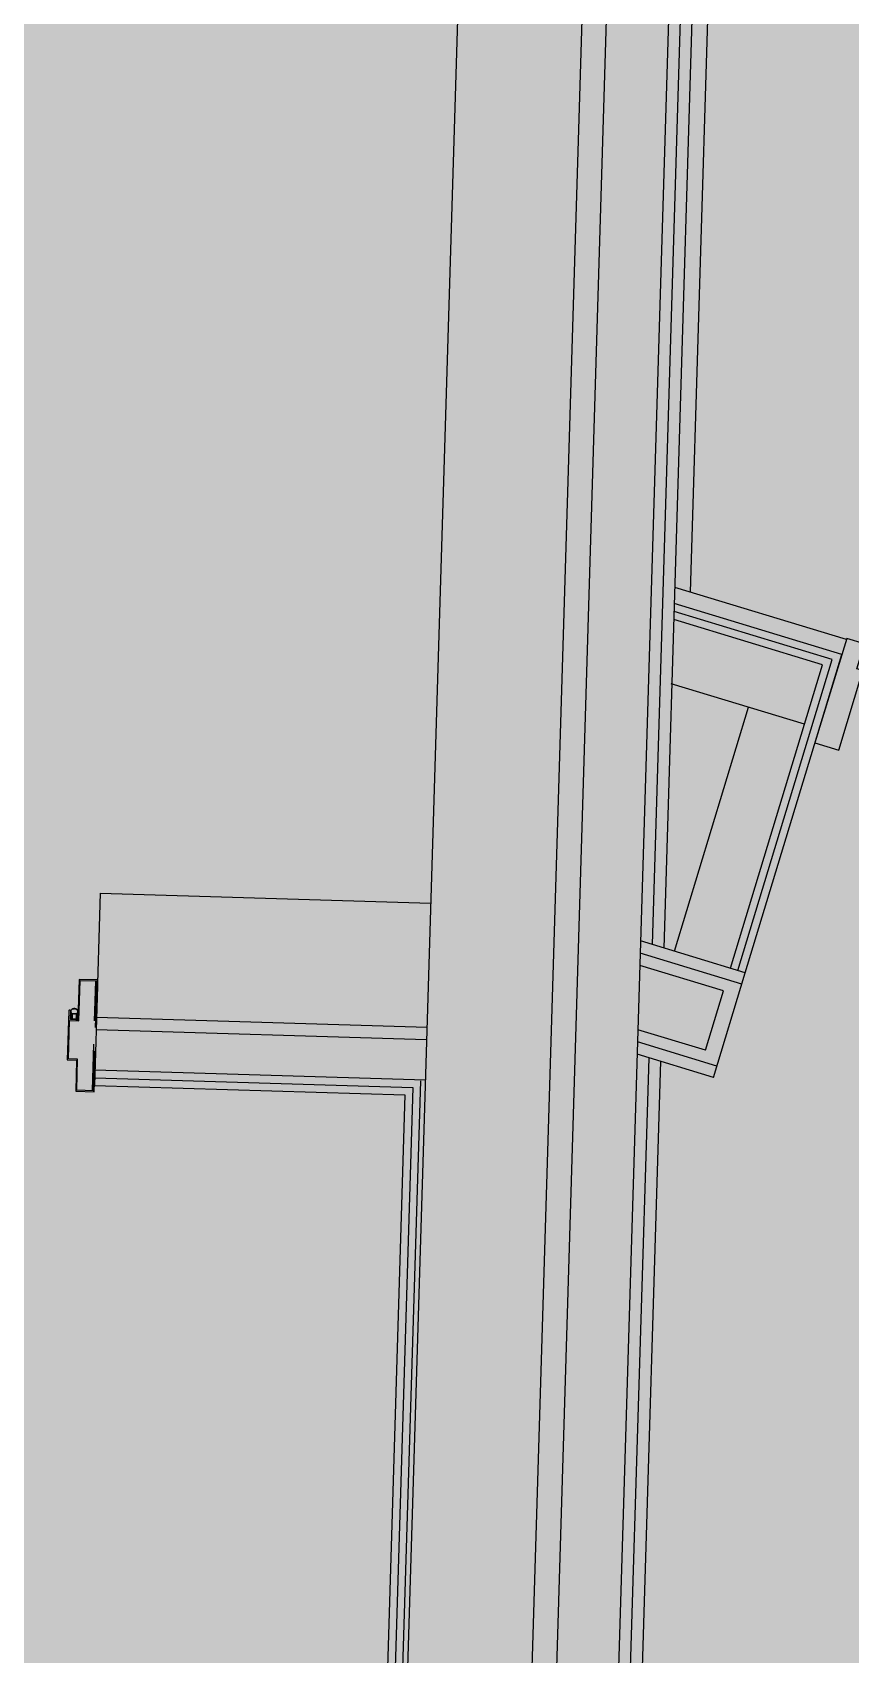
# Model space of a CAD drawing. Header units: metres. Extents: x 630750 to 860239, y 578133 to 726633.
# Drawn here: x 734683 to 736001, y 620945 to 623558 of the extents above; entities that cross this region are included whole.
import ezdxf

# ---------------------------------------------------------------- set-up
doc = ezdxf.new("R2010")
doc.units = ezdxf.units.M
doc.header["$LTSCALE"] = 300
doc.linetypes.add('DASHED2', pattern=[0.375, 0.25, -0.125])
doc.linetypes.add('업무시설_xr-base$0$CONTINOUS', pattern=[0])
for name, color, linetype in [('5_LOCK', 6, 'Continuous'), ('6_HAT', 5, 'Continuous'), ('A-CON', 2, 'Continuous'), ('A-WAL-BLK', 3, 'Continuous'), ('A-WALL-CONC', 2, 'Continuous'), ('KUK-DOOR-FRAME', 4, 'Continuous'), ('KUK-DRYWALL', 4, 'Continuous'), ('KUK-WALL-DRYWALL', 4, 'Continuous'), ('KUK-WALL-FIN 1', 30, 'Continuous'), ('KUK-석고보드', 201, 'Continuous')]:
    doc.layers.add(name, color=color, linetype=linetype)

# ---------------------------------------------------------------- blocks, each defined once
blk = doc.blocks.new('*X29')
at = {"color": 0}
for p, q in [((-17.51787938142389, 0.3976473225802692), (-18.01894584046113, 0.8987137816175162)), ((-18.01894584046022, 0.2994471037436597), (-17.51787938142297, 0.8005135627809067)), ((-17.9549419934865, 1.71048936887746), (-17.25930653949945, 2.406124822864512)), ((-17.45285889967272, 1.679665258989189), (-17.8737590694509, 2.100565428767367)), ((-17.13739815219651, 2.711242929673062), (-17.51366839665843, 3.087513174134983)), ((-16.64272853903822, 3.563611734674851), (-16.99990126894772, 3.920784464584357)), ((-15.99916472152108, 4.267086335317799), (-16.35331736344778, 4.621238977244502)), ((-15.21106479967966, 4.826024831636459), (-15.57703940474766, 5.191999436704463)), ((-14.26071311392388, 5.222711564042584), (-14.65857207101999, 5.620570521138688)), ((-14.52956232286488, 5.135869039499084), (-13.83392686887964, 5.831504493484317)), ((-13.09021726041828, 5.399254128697065), (-13.56043254069664, 5.869469408975419)), ((-12.91925530216031, 5.399137642043569), (-12.44955203238623, 5.868840911817641)), ((-11.47627922301944, 5.132354509458309), (-12.17416543649415, 5.830240722933012)), ((-11.7500500115284, 5.221304514515395), (-11.35240615477232, 5.618948371271472)), ((-10.80054072289204, 4.823775384991677), (-10.43466029297269, 5.18965581491102)), ((-10.01313491169549, 4.264142778028144), (-9.659001361110311, 4.618276328613319)), ((-9.5, 3.430239271562641), (-9.013016892116866, 3.917222379445775)), ((-9.00000000000091, 2.656075286439772), (-9.500000000001815, 3.156075286440682)), ((-9.5, 2.083200853401649), (-9.00000000000091, 2.58320085340074)), ((-9.000000000001817, 1.3090368682806), (-9.500000000001815, 1.8090368682806)), ((-9.5, 0.7361624352415675), (-9, 1.236162435241567)), ((-9.00000000000091, -0.0380015498803914), (-9.50000000000091, 0.4619984501196086)), ((-7.89688629539978, 2.899999999998726), (-8.896886295399781, 3.899999999998726)), ((-8.683200853401104, 2.900000000000545), (-7.136640170680948, 4.446560682720701)), ((-7.265730180307399, 4.96292072122651), (-8.000000000001817, 5.697190540920928)), ((-8, 4.930239271562641), (-7.406047854312419, 5.524191417250222)), ((-6.549847877239699, 2.899999999998726), (-8.000000000001817, 4.350152122760846)), ((-7.336162435241023, 2.900000000000545), (-6.336162435241931, 3.899999999999636)), ((-5.202809459079617, 2.899999999998726), (-6.202809459079617, 3.899999999998726)), ((-5.989124017080939, 2.900000000000545), (-4.989124017081849, 3.899999999999636)), ((-3.855771040917716, 2.899999999998726), (-4.855771040917716, 3.899999999998726)), ((-4.642085598920857, 2.900000000000545), (-3.128417119783989, 4.413668479137413)), ((-3.279435265135361, 5.017741060536536), (-4.000000000000909, 5.738305795402084)), ((-4.000000000000909, 4.889124017080575), (-3.397824803417279, 5.491299213664206)), ((-2.508732622757634, 2.899999999998726), (-4.000000000000909, 4.391267377242912)), ((-3.295047180760775, 2.900000000000545), (-2.295047180760775, 3.900000000000545)), ((-1.161694204597552, 2.899999999998726), (-2.161694204597552, 3.899999999999636)), ((-1.948008762600693, 2.900000000000545), (-0.189601752519593, 4.658407010080736)), ((-1.000000000000909, 5.195047180760411), (-0.4590094361537922, 5.736037744607528)), ((-0.1774608772420834, 4.609843508964331), (-1.000000000001818, 5.432382631723157)), ((-1.819e-12, 3.085344213563075), (-1.000000000001818, 4.085344213563984)), ((-1, 2.500970344439338), (0, 3.500970344439338)), ((-9.095e-13, 1.738305795402084), (-1.000000000000909, 2.738305795402084)), ((-1, 1.153931926279256), (0, 2.153931926279256)), ((-9.095e-13, 0.3912673772420021), (-1.000000000001818, 1.391267377242911)), ((-1.000000000000909, -0.1931064918817356), (-9.095e-13, 0.8068935081182644)), ((-9.095e-13, -0.95577104091808), (-1.000000000000909, 0.0442289590819201)), ((-17.5319107850828, -0.9353596919227131), (-18.01894584046204, -0.4483246365434752)), ((-18.00294450710589, -1.031589981062097), (-17.54397297244122, -0.5726184463974278)), ((-16.95618652870052, -2.858122366465067), (-17.83556733857585, -1.978741556589739)), ((-17.78249650225552, -2.158180394371811), (-17.39394476698271, -1.769628659098998)), ((-17.37716592471952, -3.099888234994978), (-17.01902742733819, -2.741749737614553)), ((-16.82855472755636, -3.898315455993724), (-16.48162710048382, -3.551387828921178)), ((-16.15163741394463, -4.568436560542977), (-15.80220211720098, -4.219001263799327)), ((-15.34603606794826, -5.109873632705784), (-14.97994210741217, -4.743779672170603)), ((-14.27173387784023, -5.542575017325361), (-15.1719502752112, -4.642358619954393)), ((-14.39577682590971, -5.506652808828221), (-13.99209848715873, -5.102974470077242)), ((-13.25704164780563, -5.714956048884232), (-12.77007358780065, -5.227987988879248)), ((-12.74357952398259, -5.723690953022924), (-13.24918760066885, -5.218082876336665)), ((-11.57287191735395, -5.547360141489662), (-11.98431559420078, -5.135916464642832)), ((-11.79827144235059, -5.603224261589275), (-11.02024236117268, -4.825195180411355)), ((-10.60060202641762, -5.172591614265912), (-10.97060170485929, -4.802591935824238)), ((-9.776781012121319, -4.649374210402129), (-10.12799278122475, -4.2981624412987)), ((-9.50000000000091, -0.6108759829194242), (-9.00000000000091, -0.1108759829194241)), ((-9.000000000001817, -1.385039968040473), (-9.500000000002728, -0.8850399680404734)), ((-9.50000000000091, -1.957914401079506), (-9, -1.457914401078596)), ((-9.000000000001817, -2.732078386201465), (-9.500000000001815, -2.232078386201465)), ((-9.50000000000091, -3.304952819239588), (-9, -2.804952819238677)), ((-9.082784171094318, -3.996332633269048), (-9.500000000001815, -3.579116804361547)), ((-7.166415677242184, -4.565662708961099), (-8.832078386201827, -2.900000000001455)), ((-8.748008762599056, -3.899999999998726), (-7.748008762599056, -2.899999999998726)), ((-8, -4.499029655560661), (-6.400970344438974, -2.899999999999636)), ((-7.435823360873655, -5.64329344348971), (-8.00000000000091, -5.079116804361547)), ((-8, -5.846068073720743), (-7.315356024574611, -5.161424098295356)), ((-6.485039968041746, -3.900000000001455), (-7.485039968041747, -2.900000000001455)), ((-5.138001549879845, -3.900000000001455), (-6.138001549880755, -2.900000000000545)), ((-6.053931926278892, -3.899999999999636), (-5.053931926279801, -2.900000000000545)), ((-3.158192626345226, -4.532770505375992), (-4.790963131719763, -2.900000000001455)), ((-4.706893508118809, -3.899999999999636), (-3.70689350811881, -2.899999999999636)), ((-4.000000000000909, -4.540144910041817), (-2.359855089958728, -2.899999999999636)), ((-3.427600309977606, -5.610401239903694), (-4.000000000000909, -5.038001549880392)), ((-4.000000000000909, -5.887183328201899), (-3.329061109402573, -5.216244437603563)), ((-2.443924713560591, -3.900000000000545), (-3.443924713559681, -2.900000000001455)), ((-1.096886295399599, -3.900000000001455), (-2.096886295399599, -2.900000000001455)), ((-2.012816671798645, -3.899999999998726), (-1.012816671797736, -2.899999999998726)), ((-1, -1.540144910040908), (0, -0.5401449100409083)), ((-1.819e-12, -2.302809459079071), (-1.000000000001818, -1.302809459078162)), ((-1.000000000000909, -2.887183328201899), (-9.095e-13, -1.887183328201899)), ((-2.7285e-12, -3.649847877238244), (-1.000000000002728, -2.649847877238244)), ((-1.000000000000909, -4.234221746361981), (-9.095e-13, -3.234221746361981)), ((-0.2193772590817389, -4.777509036319314), (-1.000000000001818, -3.996886295399234)), ((-1, -5.581260164522972), (-0.2270867215083854, -4.808346886031358)), ((-0.4887849427132096, -5.855139770847927), (-1.000000000000909, -5.343924713560227))]:
    blk.add_line(p, q, dxfattribs=at)
blk = doc.blocks.new('박킹A')
at = {"layer": '5_LOCK'}
for p, q in [((-18.01894584046022, -0.6967374729431413), (-18.01894584046022, 1.096737472928793)), ((-17.51787938142297, -0.108597961431883), (-17.51787938142297, 1.108475014228133)), ((-9.5, -3.727699859124753), (-9.5, 3.727995149761909)), ((-8, 3.899999999999977), (-9, 3.899999999999977)), ((-9, -2.90000000000009), (-9, 2.899999999999977)), ((-1, 2.899999999999977), (-9, 2.899999999999977)), ((-8, 5.899999999999976), (-7.5, 5.899999999999976)), ((-8, 3.899999999999977), (-8, 5.899999999999976)), ((-7, 3.899999999999977), (-7.5, 5.899999999999976)), ((-4, 3.899999999999977), (-7, 3.899999999999977)), ((-4, 5.899999999999976), (-3.5, 5.899999999999976)), ((-4, 3.899999999999977), (-4, 5.899999999999976)), ((-3, 3.899999999999977), (-3.5, 5.899999999999976)), ((-1, 3.899999999999977), (-3, 3.899999999999977)), ((-1, 5.899999999999976), (-0.5, 5.899999999999864)), ((-1, 3.899999999999977), (-1, 5.899999999999976)), ((-1, 3.899999999999977), (-1, 5.899999999999976)), ((-1, -2.899999999999977), (-1, 2.899999999999977)), ((0, 3.899999999999977), (-0.5, 5.899999999999864)), ((0, -3.899999999999863), (0, 3.899999999999977)), ((-9, -2.899999999999977), (-1, -2.899999999999977)), ((-9, -3.899999999999977), (-8, -3.899999999999977)), ((-8, -5.899999999999976), (-8, -3.899999999999977)), ((-8, -5.899999999999976), (-7.5, -5.899999999999976)), ((-7.5, -5.899999999999976), (-7, -3.899999999999977)), ((-7, -3.899999999999977), (-4, -3.899999999999977)), ((-4, -5.899999999999976), (-4, -3.899999999999977)), ((-4, -5.899999999999976), (-3.5, -5.899999999999976)), ((-3.5, -5.899999999999976), (-3, -3.899999999999977)), ((-3, -3.899999999999977), (-1, -3.899999999999977)), ((-1, -5.899999999999976), (-1, -3.899999999999977)), ((-1, -5.899999999999976), (-1, -3.899999999999977)), ((-1, -5.899999999999976), (-0.5, -5.899999999999976)), ((0, -3.899999999999863), (-0.5, -5.899999999999976))]:
    blk.add_line(p, q, dxfattribs=at)
for centre, radius, start, end in [((-13.0078125, 0.8843749999997498), 5.015631084498004, 36.95914333617919, 177.5733638364279), ((-13.0078125, 0.884375000000091), 4.515631084497956, 39.03007108347882, 177.1553784589533), ((-12.91357188117035, -0.6205795599184967), 5.105941959316457, 180.8546295350693, 320.0383065837456), ((-12.9140596239522, -0.6002317152036767), 4.629995691912189, 173.9045853389221, 317.5085865298665)]:
    blk.add_arc(centre, radius, start, end, dxfattribs=at)
at = {"layer": '6_HAT', "linetype": 'Continuous'}
blk.add_blockref('*X29', (0, 0), dxfattribs=at)
blk = doc.blocks.new('con1')
at = {"layer": 'A-WALL-CONC', "linetype": '업무시설_xr-base$0$CONTINOUS'}
h = blk.add_hatch(color=253, dxfattribs=at)
h.dxf.hatch_style = 1
h.paths.add_polyline_path([(-302595.8548985983, -253222.1527362358), (-301895.8548985983, -253222.1527362358), (-301895.8548985983, -253922.1527362358), (-302595.8548985983, -253922.1527362358)])
h.paths.add_polyline_path([(-384245.8548985985, -253222.1527362358), (-383545.8548985985, -253222.1527362358), (-383545.8548985985, -253922.1527362358), (-384245.8548985985, -253922.1527362358)])
h.paths.add_polyline_path([(-335095.8548985984, -253172.1564631149), (-334295.8548985983, -253172.1564631149), (-334295.8548985983, -253972.1564631149), (-335095.8548985984, -253972.1564631149)])
h.paths.add_polyline_path([(-354895.8548985985, -253172.1564631149), (-354095.8548985985, -253172.1564631149), (-354095.8548985985, -253972.1564631149), (-354895.8548985985, -253972.1564631149)])
h.paths.add_polyline_path([(-374695.8548985985, -253172.1564631149), (-373895.8548985985, -253172.1564631149), (-373895.8548985985, -253972.1564631149), (-374695.8548985985, -253972.1564631149)])
h.paths.add_polyline_path([(-325195.8548985984, -253172.1564631149), (-324395.8548985984, -253172.1564631149), (-324395.8548985984, -253972.1564631149), (-325195.8548985984, -253972.1564631149)])
h.paths.add_polyline_path([(-364745.8548985985, -253222.1564631149), (-364045.8548985983, -253222.1564631149), (-364045.8548985983, -253922.1564631149), (-364745.8548985985, -253922.1564631149)])
h.paths.add_polyline_path([(-344945.8548985984, -253222.1564631149), (-344245.8548985984, -253222.1564631149), (-344245.8548985984, -253922.1564631149), (-344945.8548985984, -253922.1564631149)])
h.paths.add_polyline_path([(-310045.8548985983, -253222.1564631149), (-309345.8548985984, -253222.1564631149), (-309345.8548985984, -253922.1564631149), (-310045.8548985983, -253922.1564631149)])
h.paths.add_polyline_path([(-318595.8548985984, -253172.1564631149), (-317795.8548985984, -253172.1564631149), (-317795.8548985984, -253972.1564631149), (-318595.8548985984, -253972.1564631149)])
h.paths.add_polyline_path([(-384245.8548985985, -310859.8700338578), (-383445.8548985985, -310859.8700338578), (-383445.8548985985, -311659.8700338578), (-384245.8548985985, -311659.8700338578)])
h.paths.add_polyline_path([(-384245.8548985985, -305472.1564631149), (-383445.8548985985, -305472.1564631149), (-383445.8548985985, -306272.1564631149), (-384245.8548985985, -306272.1564631149)])
h.paths.add_polyline_path([(-384245.8548985985, -295572.1564631149), (-383445.8548985985, -295572.1564631149), (-383445.8548985985, -296372.1564631149), (-384245.8548985985, -296372.1564631149)])
h.paths.add_polyline_path([(-384195.8548985985, -276472.1564631149), (-383595.8548985985, -276472.1564631149), (-383595.8548985985, -275872.1564631149), (-384195.8548985985, -275872.1564631149)])
h.paths.add_polyline_path([(-384245.8548985985, -285672.1564631149), (-383445.8548985985, -285672.1564631149), (-383445.8548985985, -286472.1564631149), (-384245.8548985985, -286472.1564631149)])
h.paths.add_polyline_path([(-384295.8548985983, -269172.1564631149), (-383495.8548985985, -269172.1564631149), (-383495.8548985985, -269972.1564631149), (-384295.8548985983, -269972.1564631149)])
h.paths.add_polyline_path([(-384295.8548985983, -260672.1564631149), (-383495.8548985985, -260672.1564631149), (-383495.8548985985, -261472.1564631149), (-384295.8548985983, -261472.1564631149)])
h.paths.add_polyline_path([(-376995.8548985985, -285572.1564630404), (-376195.8548985985, -285572.1564630404), (-376195.8548985985, -286372.1564630404), (-376995.8548985985, -286372.1564630404)], flags=17)
h.paths.add_polyline_path([(-374695.8548985985, -276572.1564631149), (-373895.8548985985, -276572.1564631149), (-373895.8548985985, -275772.1564631149), (-374695.8548985985, -275772.1564631149)], flags=17)
h.paths.add_polyline_path([(-364695.8548985985, -285772.1564631149), (-364095.8548985985, -285772.1564631149), (-364095.8548985985, -286372.1564631149), (-364695.8548985985, -286372.1564631149)], flags=17)
h.paths.add_polyline_path([(-364795.8548985985, -275772.1564631149), (-363995.8548985985, -275772.1564631149), (-363995.8548985985, -276572.1564631149), (-364795.8548985985, -276572.1564631149)], flags=17)
edge = h.paths.add_edge_path(flags=16)
edge.add_arc((-376495.8546115294, -295972.1563265505), 450, 0, 360)
edge = h.paths.add_edge_path(flags=16)
edge.add_arc((-354495.8546115294, -302572.1563265504), 450, 0, 360)
edge = h.paths.add_edge_path(flags=16)
edge.add_arc((-364395.8548985985, -295972.1564631149), 350, 0, 360)
edge = h.paths.add_edge_path(flags=16)
edge.add_arc((-354495.8546115294, -295972.1563265505), 450, 0, 360)
edge = h.paths.add_edge_path(flags=16)
edge.add_arc((-344595.8546115293, -302572.1563265504), 350, 0, 360)
edge = h.paths.add_edge_path(flags=16)
edge.add_arc((-344595.8546115293, -295972.1563265505), 350, 0, 360)
edge = h.paths.add_edge_path(flags=16)
edge.add_arc((-364395.8546115294, -302572.1563265504), 350, 0, 360)
h.paths.add_polyline_path([(-375978.1326931271, -305715.7476463499), (-376743.6646931044, -305483.4530983925), (-376975.9592410608, -306248.9850983698), (-376210.4272410836, -306481.2796463272)], flags=17)
h.paths.add_polyline_path([(-378097.8204432394, -312701.2271461416), (-378863.3524432167, -312468.9325981842), (-379095.646991175, -313234.4645981615), (-378330.1149911977, -313466.7591461189)], flags=16)
h.paths.add_polyline_path([(-354767.9470061886, -312099.557201519), (-355533.4790061659, -311867.2626535617), (-355765.7735541243, -312632.794653539), (-355000.2415541469, -312865.0892014964)], flags=17)
h.paths.add_polyline_path([(-347591.0845347217, -314277.3185800308), (-348356.6165346991, -314045.0240320735), (-348588.9110826574, -314810.5560320507), (-347823.3790826801, -315042.8505800082)], flags=17)
h.paths.add_polyline_path([(-349725.2906940825, -321310.643829822), (-350490.8226940598, -321078.3492818646), (-350723.117242018, -321843.8812818419), (-349957.5852420408, -322076.1758297993)], flags=17)
h.paths.add_polyline_path([(-359198.749193801, -318435.9987988467), (-359964.2811937783, -318203.7042508883), (-360196.5757417365, -318969.2362508657), (-359431.0437417592, -319201.530798823)], flags=17)
edge = h.paths.add_edge_path(flags=16)
edge.add_arc((-324745.8546115293, -312472.1563265504), 450, 0, 360)
h.paths.add_polyline_path([(-318595.8548985984, -311972.1564631149), (-317795.8548985984, -311972.1564631149), (-317795.8548985984, -312972.1564631149), (-318595.8548985984, -312972.1564631149)], flags=17)
edge = h.paths.add_edge_path(flags=16)
edge.add_arc((-335145.8551486771, -312472.1585906729), 350, 0, 360)
edge = h.paths.add_edge_path(flags=16)
edge.add_arc((-338616.5391065444, -317418.5823984411), 450, 0, 360)
h.paths.add_polyline_path([(-340251.8321943658, -324185.2888607983), (-341017.3641943413, -323952.9943128399), (-341249.6587422996, -324718.5263128173), (-340484.1267423223, -324950.8208607746)], flags=17)
edge = h.paths.add_edge_path(flags=17)
edge.add_arc((-324745.8546115293, -319072.1563265504), 450, 0, 360)
h.paths.add_polyline_path([(-318695.8548985984, -318672.1564631148), (-317695.8548985984, -318672.1564631148), (-317695.8548985984, -319472.1564631148), (-318695.8548985984, -319472.1564631148)], flags=17)
h.paths.add_polyline_path([(-310095.8532853149, -327072.1549887093), (-309295.8532853148, -327072.1549887093), (-309295.8532853148, -327872.1549887093), (-310095.8532853149, -327872.1549887093)])
h.paths.add_polyline_path([(-316095.8540471572, -322372.1563295381), (-316095.8540471572, -325422.1563295381), (-311307.6675358287, -325422.1563847879), (-311307.6675358287, -325222.1563847879), (-315895.8540471572, -325222.1563295381), (-315895.8540471572, -322572.1563295381), (-309695.8540471572, -322572.1563295381), (-309695.8540471572, -325222.1563295381), (-310307.6675358288, -325222.1563847879), (-310307.6675358288, -325422.1563847879), (-309495.8540471572, -325422.1563295381), (-309495.8540471572, -322372.1563295381)], flags=17)
edge = h.paths.add_edge_path(flags=17)
edge.add_arc((-324795.8546115294, -327472.1563265504), 400, 0, 360)
edge = h.paths.add_edge_path(flags=17)
edge.add_arc((-318195.8546115293, -329272.1563265504), 450, 0, 360)
h.paths.add_polyline_path([(-310095.8548985984, -331472.1564631149), (-309295.8548985984, -331472.1564631149), (-309295.8548985984, -332272.1564631149), (-310095.8548985984, -332272.1564631149)])
edge = h.paths.add_edge_path(flags=16)
edge.add_arc((-334695.8546115293, -302572.1563265504), 350, 0, 360)
edge = h.paths.add_edge_path(flags=17)
edge.add_arc((-334695.8546115293, -286072.1563265504), 350, 0, 360)
edge = h.paths.add_edge_path(flags=16)
edge.add_arc((-334695.8546115293, -295972.1563265505), 350, 0, 360)
edge = h.paths.add_edge_path(flags=17)
edge.add_arc((-344595.8546115293, -286072.1563265504), 450, 0, 360)
h.paths.add_polyline_path([(-318595.8548985984, -295472.1564631149), (-317795.8548985984, -295472.1564631149), (-317795.8548985984, -296472.1564631149), (-318595.8548985984, -296472.1564631149)], flags=17)
h.paths.add_polyline_path([(-318595.8548985984, -302072.1564631149), (-317795.8548985984, -302072.1564631149), (-317795.8548985984, -303072.1564631149), (-318595.8548985984, -303072.1564631149)], flags=17)
edge = h.paths.add_edge_path(flags=16)
edge.add_arc((-324795.8546115294, -302572.1563265504), 450, 0, 360)
edge = h.paths.add_edge_path(flags=16)
edge.add_arc((-324795.8546115294, -295972.1563265505), 450, 0, 360)
edge = h.paths.add_edge_path(flags=17)
edge.add_arc((-324795.8546115294, -286072.1563265504), 450, 0, 360)
edge = h.paths.add_edge_path(flags=17)
edge.add_arc((-334695.8546115293, -276172.1563265504), 450, 0, 360)
edge = h.paths.add_edge_path(flags=17)
edge.add_arc((-344595.8546115293, -276172.1563265504), 450, 0, 360)
h.paths.add_polyline_path([(-318595.8532853149, -275772.1549887093), (-317795.8532853148, -275772.1549887093), (-317795.8532853148, -276572.1549887093), (-318595.8532853149, -276572.1549887093)], flags=17)
h.paths.add_polyline_path([(-318595.8532853149, -285672.1549887092), (-317795.8532853148, -285672.1549887092), (-317795.8532853148, -286472.1549887093), (-318595.8532853149, -286472.1549887093)], flags=17)
edge = h.paths.add_edge_path(flags=17)
edge.add_arc((-324795.8546115294, -276172.1563265504), 450, 0, 360)
h.paths.add_polyline_path([(-364795.8532853149, -260672.155131739), (-363995.8532853147, -260672.155131739), (-363995.8532853147, -261472.155131739), (-364795.8532853149, -261472.155131739)])
h.paths.add_polyline_path([(-364795.8532853149, -269172.1549887093), (-363995.8532853147, -269172.1549887093), (-363995.8532853147, -269972.1549887093), (-364795.8532853149, -269972.1549887093)], flags=17)
h.paths.add_polyline_path([(-325195.8548985984, -269172.1564631149), (-324395.8548985984, -269172.1564631149), (-324395.8548985984, -269972.1564631149), (-325195.8548985984, -269972.1564631149)], flags=17)
h.paths.add_polyline_path([(-310845.8548985984, -260722.1564631149), (-310045.8548985983, -260722.1564631149), (-310045.8548985983, -261522.1564631149), (-310845.8548985984, -261522.1564631149)], flags=17)
h.paths.add_polyline_path([(-325195.8548985984, -260672.1564631149), (-324395.8548985984, -260672.1564631149), (-324395.8548985984, -261472.1564631149), (-325195.8548985984, -261472.1564631149)])
h.paths.add_polyline_path([(-335095.8532853148, -260672.1549887093), (-334295.8532853148, -260672.1549887093), (-334295.8532853148, -261472.1549887093), (-335095.8532853148, -261472.1549887093)])
h.paths.add_polyline_path([(-344995.8532853148, -260672.155131739), (-344195.8532853148, -260672.155131739), (-344195.8532853148, -261472.155131739), (-344995.8532853148, -261472.155131739)])
h.paths.add_polyline_path([(-354895.8532853147, -260672.155131739), (-354095.8532853147, -260672.155131739), (-354095.8532853147, -261472.155131739), (-354895.8532853147, -261472.155131739)])
h.paths.add_polyline_path([(-354895.8532853147, -269172.1549887093), (-354095.8532853147, -269172.1549887093), (-354095.8532853147, -269972.1549887093), (-354895.8532853147, -269972.1549887093)], flags=17)
h.paths.add_polyline_path([(-344995.8532853148, -269172.1549887093), (-344195.8532853148, -269172.1549887093), (-344195.8532853148, -269972.1549887093), (-344995.8532853148, -269972.1549887093)], flags=17)
h.paths.add_polyline_path([(-335095.8532853148, -269172.1549887093), (-334295.8532853148, -269172.1549887093), (-334295.8532853148, -269972.1549887093), (-335095.8532853148, -269972.1549887093)], flags=17)
h.paths.add_polyline_path([(-310145.8532853148, -275772.1549887093), (-309345.8532853148, -275772.1549887093), (-309345.8532853148, -276572.1549887093), (-310145.8532853148, -276572.1549887093)])
h.paths.add_polyline_path([(-310145.8532853148, -269172.1549887093), (-309345.8532853148, -269172.1549887093), (-309345.8532853148, -269972.1549887093), (-310145.8532853148, -269972.1549887093)])
h.paths.add_polyline_path([(-309945.8548985984, -312172.1564631149), (-309345.8548985984, -312172.1564631149), (-309345.8548985984, -312772.1564631149), (-309945.8548985984, -312772.1564631149)], flags=17)
h.paths.add_polyline_path([(-309945.8548985984, -302272.156463115), (-309345.8548985984, -302272.156463115), (-309345.8548985984, -302872.1564631149), (-309945.8548985984, -302872.1564631149)], flags=17)
h.paths.add_polyline_path([(-310145.8532853148, -295572.1549887093), (-309345.8532853148, -295572.1549887093), (-309345.8532853148, -296372.1549887093), (-310145.8532853148, -296372.1549887093)])
h.paths.add_polyline_path([(-310145.8532853148, -285672.1549887092), (-309345.8532853148, -285672.1549887092), (-309345.8532853148, -286472.1549887093), (-310145.8532853148, -286472.1549887093)])
h.paths.add_polyline_path([(-366406.5830798227, -311179.8802322656), (-366584.9674021847, -311089.4422229141), (-367172.8144629768, -312248.9403182635), (-366994.4301406093, -312339.3783276178)], flags=16)
h.paths.add_polyline_path([(-367582.2772013976, -313498.8764229682), (-367760.6615237615, -313408.4384136157), (-368303.2895798835, -314478.7443477804), (-368124.9052575085, -314569.1823571393)], flags=16)
h.paths.add_polyline_path([(-374501.3754436693, -323406.7689923303), (-375266.9074436467, -323174.4744443729), (-375499.201991605, -323940.0064443493), (-374733.6699916277, -324172.3009923076)], flags=17)
h.paths.add_polyline_path([(-380817.0144434816, -321490.3389716795), (-381582.546443459, -321258.0444237221), (-381814.8409914172, -322023.5764236994), (-381049.30899144, -322255.8709716568)])
h.paths.add_polyline_path([(-319504.7397474463, -329605.3041341439), (-319562.8133844364, -329796.6871341377), (-318586.7600844654, -330092.8626827844), (-318528.6864474754, -329901.4796827896)], flags=17)
h.paths.add_polyline_path([(-317399.5267474971, -330244.1141409887), (-317457.6003844872, -330435.4971409825), (-316481.5470845162, -330731.6726896282), (-316423.4734475262, -330540.2896896344)], flags=17)
h.paths.add_polyline_path([(-315294.3137475628, -330882.9241478801), (-315352.387384551, -331074.3071478749), (-314376.33408458, -331370.4826965206), (-314318.26044759, -331179.0996965257)], flags=17)
h.paths.add_polyline_path([(-313189.1007476304, -331521.7341547817), (-313247.1743846203, -331713.1171547756), (-312271.1210846476, -332009.2927034212), (-312213.0474476594, -331817.9097034274)], flags=17)
h.paths.add_polyline_path([(-311083.8877476922, -332160.54416166), (-311141.9613846804, -332351.9271616549), (-310165.9080847095, -332648.1027103005), (-310107.8344477214, -332456.7197103057)], flags=17)
h.paths.add_polyline_path([(-308978.6747477505, -332799.3541685309), (-309036.7483847405, -332990.7371685257), (-308060.6950847696, -333286.9127171714), (-308002.6214477796, -333095.5297171766)])
h.paths.add_polyline_path([(-306873.4617478031, -333438.1641753842), (-306931.5353847932, -333629.5471753789), (-305955.4820848222, -333925.7227240246), (-305897.4084478322, -333734.3397240298)])
h.paths.add_polyline_path([(-321609.9527473844, -328966.4941272646), (-321668.0263843745, -329157.8771272594), (-320691.9730844035, -329454.0526759051), (-320633.8994474135, -329262.6696759103)], flags=17)
h.paths.add_polyline_path([(-304768.2487478762, -334076.9741822979), (-304826.3223848644, -334268.3571822926), (-303850.2690848935, -334564.5327309383), (-303792.1954479034, -334373.1497309435)])
h.paths.add_polyline_path([(-366379.8193609475, -308837.2833016351), (-366525.2052969526, -309124.0495834364), (-365780.0691189546, -309501.8217538934), (-365997.1202908703, -309929.9441531789), (-365818.730485326, -310020.3713472359), (-365281.8703201584, -308961.4421560163), (-368992.6500827934, -307835.4357871687), (-369050.7237197816, -308026.8187871626), (-368955.0322197847, -308055.8556056576), (-369303.4740417211, -309204.1536056235), (-369399.1655417181, -309175.1167871285), (-369457.2391787082, -309366.4997871233), (-369361.5476787112, -309395.5366056174), (-371190.867243877, -315424.101105438), (-373726.6919938013, -314654.6254153284), (-371897.3724286354, -308626.0609155078), (-370414.1541786793, -309076.1316021759), (-370356.0805416911, -308884.7486021811), (-371839.2987916454, -308434.6779155139), (-371490.8569697089, -307286.3799155479), (-370007.6387197546, -307736.4506022161), (-369949.5650827646, -307545.0676022213), (-371624.1663327146, -307036.923278564), (-373976.1486307852, -314787.934778334), (-369001.1623817034, -316297.5544700785), (-368712.7546086016, -315728.6849699946), (-368891.133447776, -315638.2361453356), (-369103.6659626368, -316057.445600687), (-370999.4842438832, -315482.174742428), (-368763.6492197908, -308113.9292426467)], flags=17)
edge = h.paths.add_edge_path()
edge.add_line((-317995.8535421904, -269122.1544163836), (-318195.8535421904, -269122.1544163827))
edge.add_line((-318195.8535421904, -266622.1563265486), (-317995.8535421904, -266622.1563265486))
edge.add_line((-318195.8535421904, -265972.1563265505), (-318195.8544150315, -266622.1563265486))
edge.add_line((-318195.8535421904, -269122.1544163836), (-318195.8535421904, -269672.1563265504))
edge.add_line((-317995.8535421904, -269472.1563265504), (-317995.8535421904, -269122.1544163836))
edge.add_line((-317995.8544150315, -266622.1563265486), (-317995.8535421904, -265972.1563265505))
edge.add_line((-317070.8535673882, -260922.1549672404), (-317070.8550794947, -260722.1563265504))
edge.add_line((-317070.8550794947, -260722.1563265504), (-314895.8535208668, -260722.1563265504))
edge.add_line((-314895.8535208668, -260722.1563265504), (-314895.8535217124, -260922.1563265504))
edge.add_line((-314895.8535217124, -260922.1563265504), (-317070.8550794947, -260922.1563265504))
edge.add_line((-318195.8535421904, -265972.1563265505), (-321995.8535430342, -265972.1563265505))
edge.add_line((-321995.8535430342, -265972.1563265505), (-321995.853526356, -262022.1563265504))
edge.add_line((-321995.853526356, -262022.1563265504), (-321795.853526356, -262022.1563265504))
edge.add_line((-321795.853526356, -262022.1563265504), (-321795.8535301558, -262922.1563265505))
edge.add_line((-321795.8535301558, -262922.1563265505), (-321695.8535301558, -262922.1563265505))
edge.add_line((-321695.8535301558, -262922.1563265505), (-321695.8535309996, -263122.1563265504))
edge.add_line((-321695.8535309996, -263122.1563265504), (-321795.8535309996, -263122.1563265504))
edge.add_line((-321795.8535309996, -263122.1563265504), (-321795.8535421904, -265772.1563265504))
edge.add_line((-321795.8535421904, -265772.1563265504), (-314195.8535421903, -265772.1563265504))
edge.add_line((-314195.8535421903, -265772.1563265504), (-314195.8535310014, -263122.1563265504))
edge.add_line((-314195.8535310014, -263122.1563265504), (-320695.8535309996, -263122.1563265504))
edge.add_line((-320695.8535309996, -263122.1563265504), (-320695.8535301558, -262922.1563265505))
edge.add_line((-320695.8535301558, -262922.1563265505), (-319545.8535301558, -262922.1563265505))
edge.add_line((-319545.8535301558, -262922.1563265505), (-319545.8535217106, -260922.1563265504))
edge.add_line((-319545.8535217106, -260922.1563265504), (-321795.8535217106, -260922.1563265504))
edge.add_line((-321795.8535217106, -260922.1563265504), (-321795.8535221334, -261022.1563265505))
edge.add_line((-321795.8535221334, -261022.1563265505), (-321995.8535221334, -261022.1563265505))
edge.add_line((-321995.8535221334, -261022.1563265505), (-321995.8535208668, -260722.1563265504))
edge.add_line((-321995.8535208668, -260722.1563265504), (-317770.853566524, -260722.1563265504))
edge.add_line((-317770.853566524, -260722.1563265504), (-317770.8535673883, -260922.1549672404))
edge.add_line((-317995.8535421904, -269472.1563265504), (-314195.8535421903, -269472.1563265504))
edge.add_line((-314195.8535421903, -269472.1563265504), (-314195.8535421903, -265972.1563265505))
edge.add_line((-314195.8535421903, -265972.1563265505), (-317995.8535421904, -265972.1563265505))
edge.add_line((-317770.8535673883, -260922.1563265504), (-319345.8535217106, -260922.1563265504))
edge.add_line((-319345.8535217106, -260922.1563265504), (-319345.8535301558, -262922.1563265505))
edge.add_line((-319345.8535301558, -262922.1563265505), (-314195.8535301577, -262922.1563265505))
edge.add_line((-314195.8535301577, -262922.1563265505), (-314195.8535208668, -260722.1563265504))
edge.add_line((-314195.8535208668, -260722.1563265504), (-313995.8535208668, -260722.1563265504))
edge.add_line((-313995.8535208668, -260722.1563265504), (-313995.853558658, -269672.1563265504))
edge.add_line((-313995.853558658, -269672.1563265504), (-318195.8535421904, -269672.1563265504))
edge.add_line((-309345.8535256854, -286472.1563265504), (-309345.8535256854, -312772.1564631149))
edge.add_line((-309545.8535256855, -302872.2205749875), (-309545.8535256855, -312172.2205749875))
edge.add_line((-309545.8535256855, -296372.1563265504), (-309545.8535256855, -302272.2205749875))
edge.add_line((-309545.8535256855, -286472.1563265504), (-309545.8535256855, -295572.1563265504))
edge.add_line((-375426.60750052, -323700.7776036275), (-380976.7145003549, -322016.642130935))
edge.add_line((-334860.0279141314, -324841.3624788713), (-335146.8539576627, -325786.6042707352))
edge.add_line((-334660.0638696238, -325215.5474343509), (-334859.7794576719, -325873.7147262193))
edge.add_line((-324795.8532386184, -328208.7630668184), (-324795.8532386184, -327872.1563265504))
edge.add_line((-324595.8532386183, -328060.4464838248), (-324595.8532386183, -327818.5663223252))
edge.add_line((-324795.8532386184, -328208.7630668184), (-322797.1860626715, -328815.242597612))
edge.add_line((-322797.1860626715, -328815.242597612), (-322739.1124256815, -328623.8595976181))
edge.add_line((-322739.1124256815, -328623.8595976181), (-324595.8532386183, -328060.4464838248))
edge.add_line((-337531.1713335238, -334677.3312591392), (-338201.0118335042, -334474.073529676))
edge.add_line((-338201.0118335042, -334474.073529676), (-338404.2695629675, -335143.9140296564))
edge.add_line((-338404.2695629675, -335143.9140296564), (-337734.4256859686, -335347.1727838483))
edge.add_line((-337734.4256859686, -335347.1727838483), (-337531.1679565053, -334677.3322838679))
edge = h.paths.add_edge_path()
edge.add_line((-339857.939220899, -323400.4773432946), (-339799.8302138032, -323209.105591513))
edge.add_line((-339799.8302138032, -323209.105591513), (-337930.2870394451, -317052.1649098104))
edge.add_line((-337930.2870394451, -317052.1649098104), (-338217.3450962943, -316965.0002839725))
edge.add_line((-338217.3450962943, -316965.0002839725), (-338268.4694790738, -317133.3675067673))
edge.add_arc((-338616.5391065449, -317418.582398441), 450.0000000002659, -73.1134684455966, 39.33184464028608, ccw=False)
edge.add_line((-338485.8243356643, -317849.1792501176), (-340144.9979444094, -323313.3127506392))
edge.add_line((-340144.9979444094, -323313.3127506392), (-339857.939220899, -323400.4773432946))

msp = doc.modelspace()

# ---------------------------------------------------------------- linework, layer by layer
at = {"layer": 'A-WAL-BLK'}
for p, q in [((735507.1083739379, 628184.7790896255), (735263.1070388486, 620126.9047452663)), ((735705.3769911018, 628124.574668911), (735461.3756560124, 620066.7003245519)), ((734792.2682741256, 622171.6882608341), (734786.2148279264, 621971.7798923522)), ((734792.2682741256, 622171.6882608341), (735324.5372806101, 622155.5705674252)), ((734786.2148279287, 621971.7798923521), (735318.4838344131, 621955.6621989431))]:
    msp.add_line(p, q, dxfattribs=at)
at = {"layer": 'KUK-DOOR-FRAME', "ltscale": 10}
msp.add_line((734787.7281894789, 622021.756984467), (734782.8854325202, 621861.8302896813), dxfattribs=at)
at = {"layer": 'KUK-DOOR-FRAME'}
for p, q in [((734785.9090765489, 621961.6830316037), (734785.9090765489, 621961.6830316037)), ((734785.9090765489, 621961.6830316037), (734785.9090765489, 621961.6830316037)), ((734785.9090903238, 621961.6835853877), (734785.9090903238, 621961.6835853877)), ((734785.9090903238, 621961.6835853877), (734785.9090903238, 621961.6835853877)), ((734785.9090903238, 621961.6835853877), (734785.9090903238, 621961.6835853877)), ((734785.9090903238, 621961.6835853877), (734785.9090903238, 621961.6835853877))]:
    msp.add_line(p, q, dxfattribs=at)
msp.add_lwpolyline([(735994.4990291251, 622581.8931276696), (735943.3891009612, 622413.4756499701), (735981.6634797126, 622401.8536049189), (736020.5706314542, 622530.0828272812), (736011.001653366, 622532.988454963), (736023.2048131886, 622573.17659388), (735994.4990291251, 622581.8931276685)], dxfattribs=at)
at = {"layer": 'KUK-DOOR-FRAME', "ltscale": 5, "extrusion": (-1.093740800429517e-10, -3.611957933526125e-09, 1)}
msp.add_lwpolyline([(734787.5768533379, 622016.7592752549), (734788.0308618031, 622031.752402891), (734758.0446065308, 622032.6604198217), (734756.077236515, 621967.6902000651), (734744.2822553683, 621968.047365122), (734744.6982190982, 621981.4409114426, 1.000775493922826), (734741.4896897755, 621981.5380692543), (734739.11673886, 621903.1739887731), (734754.1098664962, 621902.7199803079), (734752.5965049453, 621852.7428881875), (734782.5827602178, 621851.8348712568), (734783.0367686832, 621866.8279988929), (734781.4375017409, 621866.8764264623), (734781.0319208461, 621853.482565798), (734754.2441994576, 621854.2937275898), (734755.7575610082, 621904.2708197101), (734740.7644333723, 621904.7248281753), (734742.6349482522, 621966.4965140488), (734757.6280758881, 621966.0425055836), (734759.5954459042, 622031.0127253402), (734786.3831672927, 622030.2015635483), (734785.9775863956, 622016.8077028245), (734787.5768533379, 622016.7592752549)], format="xyb", dxfattribs=at)
at = {"layer": 'KUK-DOOR-FRAME', "linetype": 'DASHED2', "extrusion": (-1.093740800429517e-10, -3.611957933526125e-09, 1)}
msp.add_lwpolyline([(734784.7839003373, 622030.2499910826), (734786.3831672852, 622030.201563513), (734781.0319208396, 621853.4825657742), (734779.4326538916, 621853.5309933438)], close=True, dxfattribs=at)
at = {"layer": 'KUK-DRYWALL'}
for p, q in [((735852.8725782586, 628386.9373636671), (735600.1009395444, 620039.4334377967)), ((735750.6023386174, 628313.4789176044), (735500.1467553035, 620042.4601608951)), ((735796.1184890636, 622014.2395642367), (735661.1405033348, 622055.1975518585)), ((735767.0816705688, 621918.5480642396), (735796.1184890636, 622014.2395642367)), ((735767.0816705688, 621918.5480642396), (735658.0048645213, 621951.6465465424))]:
    msp.add_line(p, q, dxfattribs=at)
at = {"layer": 'KUK-WALL-DRYWALL', "linetype": '업무시설_xr-base$0$CONTINOUS'}
for p, q in [((735955.4724343189, 622539.3941384105), (735716.0201500366, 622612.0540143353)), ((735807.1524800914, 622050.6023342356), (735955.4724343189, 622539.3941384103)), ((735926.4356158243, 622443.7026384132), (735711.767063959, 622508.8420894326)), ((735716.9583521758, 622077.9710192459), (735836.2414879082, 622471.0713234235))]:
    msp.add_line(p, q, dxfattribs=at)
at = {"layer": 'KUK-WALL-DRYWALL'}
for points in [[(734785.6094833091, 621951.7890555038), (735317.8784897933, 621935.671362095)], [(734783.6421132949, 621886.8188357472), (735315.9111197793, 621870.7011423383)]]:
    msp.add_lwpolyline(points, dxfattribs=at)
at = {"layer": 'KUK-WALL-FIN 1', "color": 64}
for p, q in [((735917.3028292325, 628433.2161846864), (735742.3717018603, 622656.3090920878)), ((735993.9137185654, 622579.9806837853), (735717.5879694431, 622663.8295169933))]:
    msp.add_line(p, q, dxfattribs=at)
at = {"layer": 'KUK-WALL-FIN 1', "color": 182, "linetype": '업무시설_xr-base$0$CONTINOUS'}
msp.add_line((734787.7281894793, 622021.7569844669), (734782.8854325197, 621861.8302896814), dxfattribs=at)
at = {"layer": 'KUK-석고보드', "color": 24, "ltscale": 10}
for p, q in [((735872.3039237903, 628400.8944684189), (735681.167682721, 622088.8314109504)), ((735891.7352693223, 628414.8515731709), (735700.0033193582, 622083.1158880222)), ((735831.0753550907, 622043.343129612), (735662.3320460839, 622094.5469338786)), ((735825.5583595769, 622025.1617446126), (735661.7362747092, 622074.8722428686)), ((735779.9705545402, 621874.926089617), (735831.0753550909, 622043.3431296119)), ((735785.4875500542, 621893.1074746165), (735657.4090931469, 621931.9718555324)), ((735675.6489584097, 621906.5816415941), (735618.3355537755, 620013.8698143477)), ((735694.4845950468, 621900.8661186658), (735637.3268487814, 620013.294736959)), ((735779.9705545402, 621874.926089617), (735656.8133217723, 621912.2971645222))]:
    msp.add_line(p, q, dxfattribs=at)
at = {"layer": 'KUK-석고보드', "ltscale": 10}
for p, q in [((735971.0634741304, 622547.7259735984), (735716.4121048881, 622624.99789)), ((735986.6545139418, 622556.0578087863), (735716.8040597397, 622637.9417656646)), ((735819.113917591, 622046.9727319238), (735971.0634741304, 622547.7259735984)), ((735831.0753550907, 622043.343129612), (735986.6545139418, 622556.0578087863)), ((734783.2637729077, 621874.3245627171), (735295.5289671419, 621858.8126068374)), ((735253.2599202283, 620049.9361669484), (735308.3532501676, 621869.3324817243)), ((734782.8854325204, 621861.8302896869), (735282.6563537244, 621846.6966741947)), ((735282.6563537244, 621846.6966741947), (735227.5146933934, 620025.7043016627)), ((735295.5289671419, 621858.8126068374), (735240.3873068108, 620037.8202343056))]:
    msp.add_line(p, q, dxfattribs=at)
at = {"layer": 'KUK-석고보드'}
for p, q in [((734785.9090868137, 621961.6830312609), (734785.9090868137, 621961.6830312609)), ((734785.9090868137, 621961.6830312609), (734785.9090868137, 621961.6830312609)), ((734785.9091005886, 621961.6835850449), (734785.9091005886, 621961.6835850449)), ((734785.9091005886, 621961.6835850449), (734785.9091005886, 621961.6835850449)), ((734785.9091005886, 621961.6835850449), (734785.9091005886, 621961.6835850449)), ((734785.9091005886, 621961.6835850449), (734785.9091005886, 621961.6835850449))]:
    msp.add_line(p, q, dxfattribs=at)

# ---------------------------------------------------------------- block references
at = {"layer": 'A-CON'}
msp.add_blockref('con1', (1072700.249523686, 945382.3989252257), dxfattribs=at)
at = {"layer": 'KUK-DOOR-FRAME', "ltscale": 5, "extrusion": (-1.093740800429517e-10, -3.611957933526125e-09, 1), "xscale": -1, "rotation": 88.2655505114146}
msp.add_blockref('박킹A', (734750.179939639, 621967.868776727), dxfattribs=at)

doc.saveas('drawing.dxf')
